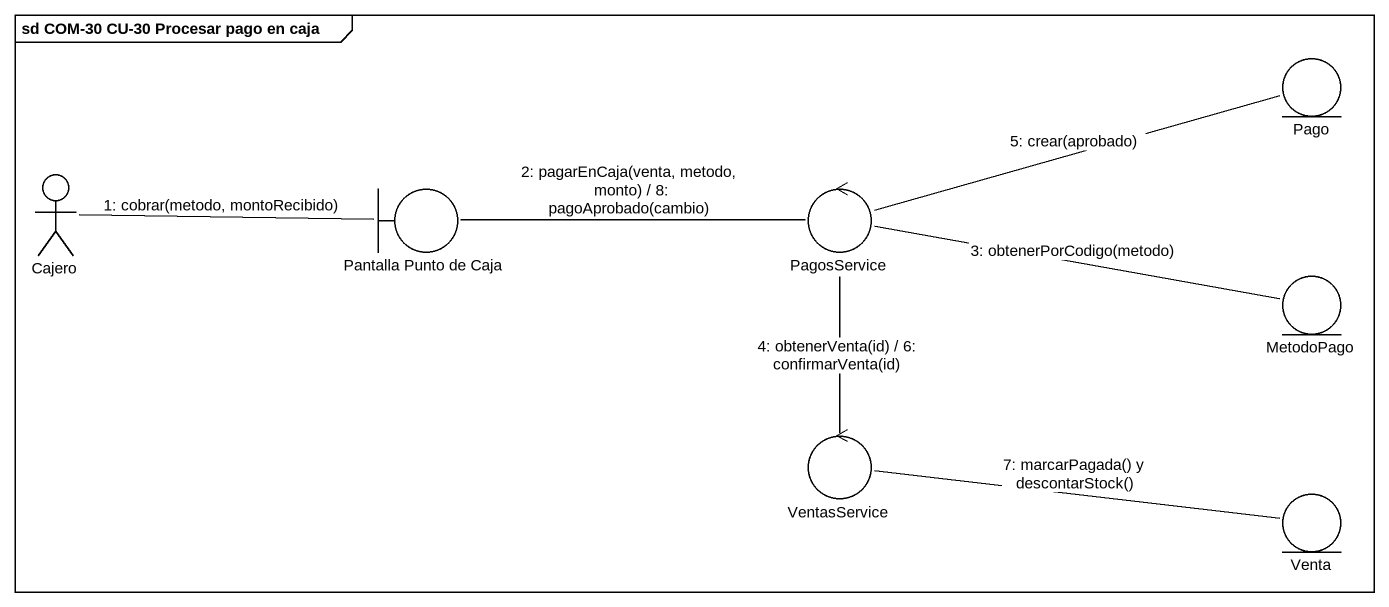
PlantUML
@startuml
mainframe sd COM-30 CU-30 Procesar pago en caja
entity Pago
actor Cajero
boundary "Pantalla Punto de Caja" as Pantalla_Punto_de_Caja
control PagosService
entity MetodoPago
control VentasService
entity Venta
Cajero -right- Pantalla_Punto_de_Caja : 1: cobrar(metodo, montoRecibido)
Pantalla_Punto_de_Caja -right- PagosService : 2: pagarEnCaja(venta, metodo, monto) / 8: pagoAprobado(cambio)
PagosService -right- Pago : 5: crear(aprobado)
PagosService -right- MetodoPago : 3: obtenerPorCodigo(metodo)
PagosService -- VentasService : 4: obtenerVenta(id) / 6: confirmarVenta(id)
VentasService -right- Venta : 7: marcarPagada() y descontarStock()
@enduml
